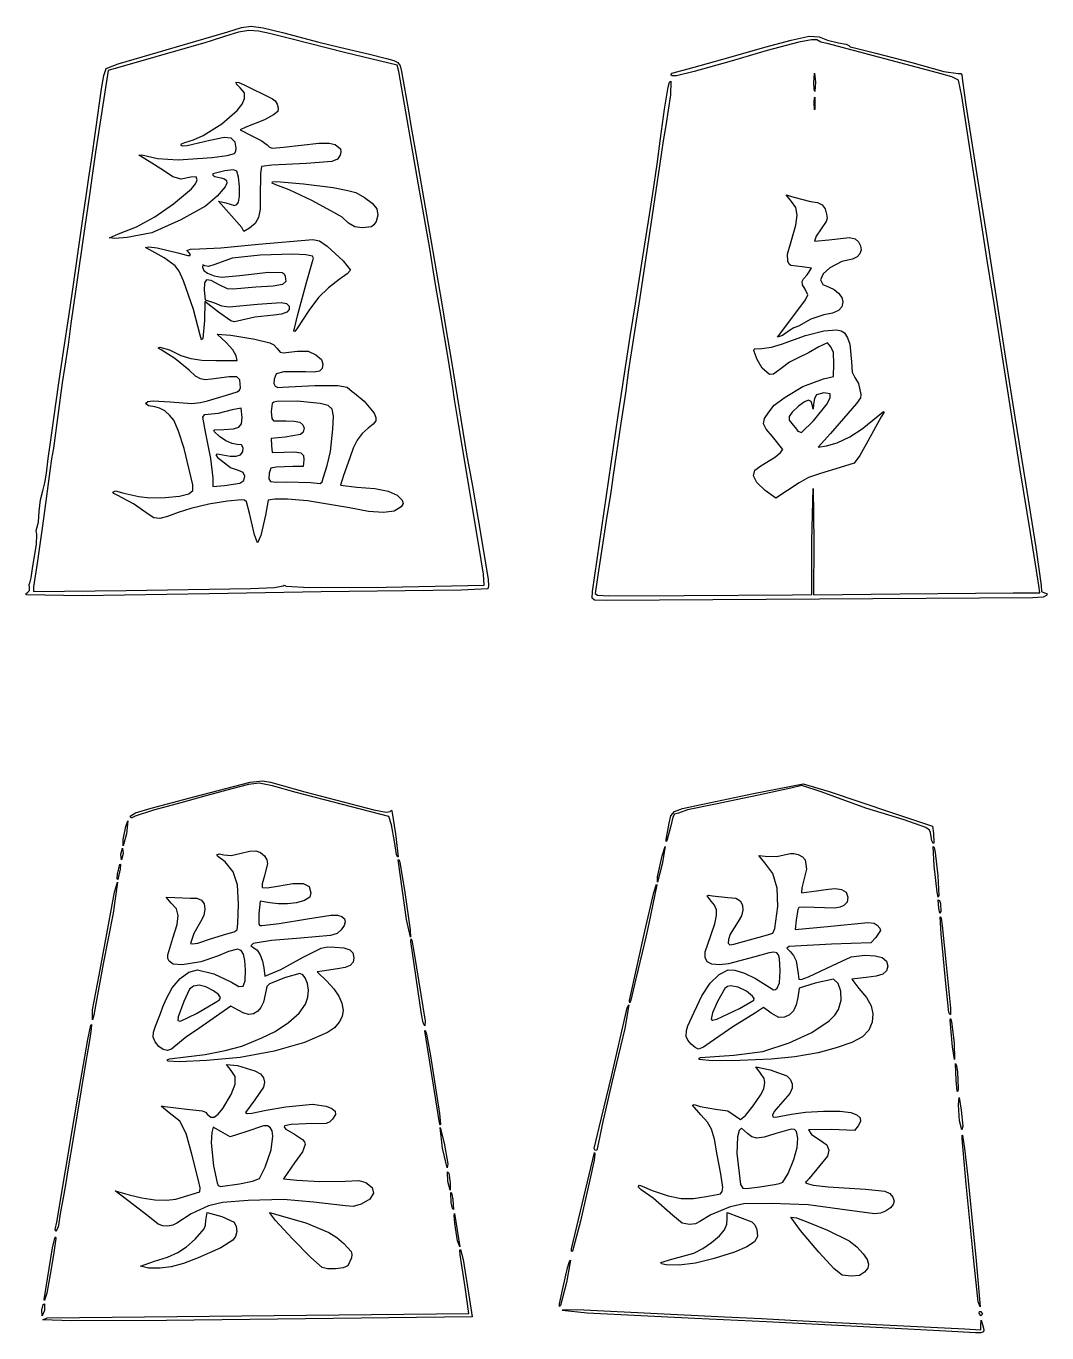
# Model space of a CAD drawing. Extents: x 42 to 612, y 45 to 848.
# Drawn here: x 137.5 to 294.3, y 260.4 to 461.2 of the extents above; entities that cross this region are included whole.
import ezdxf

# ---------------------------------------------------------------- set-up
doc = ezdxf.new("R2010")
doc.units = 0
doc.layers.get('0').update_dxf_attribs({"linetype": 'CONTINUOUS'})

msp = doc.modelspace()

# ---------------------------------------------------------------- linework, layer by layer
at = {"color": 7}
for points in [[(137.485602, 373.800185), (137.491403, 374.034014), (137.735387, 374.223968), (138.003935, 374.477836), (137.976591, 374.925855), (137.945672, 375.418912), (138.113418, 375.841604), (138.275594, 376.452104), (138.489613, 378.24963), (139.097953, 381.568411), (139.113384, 383.116534), (139.040454, 383.720085), (139.363773, 384.968618), (139.498636, 386.685764), (139.698169, 388.405555), (140.073838, 389.82814), (140.353426, 391.041043), (140.601814, 392.531521), (140.86436, 394.758201), (141.165821, 396.874868), (141.416215, 398.726951), (142.098427, 403.489451), (142.506689, 406.399868), (143.26924, 411.559243), (144.053703, 416.586326), (144.586008, 420.422784), (145.92904, 429.815493), (146.302569, 432.329034), (146.704248, 435.107159), (147.128021, 437.949287), (147.517453, 440.652561), (148.181412, 445.351059), (149.085385, 451.613085), (149.444423, 453.653852), (149.799236, 454.702016), (151.60625, 455.430308), (168.491458, 460.35431), (170.571756, 461.018097), (172.084624, 461.227865), (173.902936, 460.971373), (176.899567, 460.236385), (182.483292, 458.765698), (185.658292, 457.998645), (190.235417, 456.936581), (192.88125, 456.265518), (194.00105, 455.957873), (194.615998, 455.645226), (194.936023, 455.145069), (195.171055, 454.274899), (196.218201, 448.204034), (196.593563, 445.955076), (197.535951, 440.795701), (199.672363, 428.360284), (201.347477, 418.570701), (201.98751, 414.734243), (202.802276, 409.971743), (205.19267, 395.155076), (205.569913, 393.302993), (206.093475, 390.524868), (207.325733, 382.984243), (208.469143, 376.163205), (208.551772, 375.211783), (208.435485, 374.747446), (204.334012, 374.561814), (182.827083, 374.266804), (165.629167, 373.99251), (146.111828, 373.67249), (137.485602, 373.800185)], [(171.976867, 374.789039), (175.624348, 374.945007), (176.963536, 375.183188), (177.126184, 375.321033), (177.433023, 375.154216), (180.977026, 374.946036), (192.793866, 375.007531), (207.888398, 375.281322), (207.747942, 377.019165), (207.03127, 381.396743), (206.377178, 385.365493), (203.874889, 400.446743), (203.32877, 403.844125), (203.0524, 405.685599), (202.800066, 407.315326), (202.26559, 410.500909), (201.19984, 416.834241), (200.42015, 421.219313), (200.025701, 423.749523), (199.491039, 427.037368), (197.759061, 436.826951), (194.739577, 454.266274), (194.482172, 455.222187), (186.604106, 457.142189), (177.932292, 459.306771), (174.889583, 460.121238), (173.164866, 460.477837), (171.688873, 460.53974), (170.126516, 460.285764), (168.142708, 459.69473), (165.761458, 458.929211), (165.1, 458.714131), (157.427083, 456.508115), (150.068629, 454.400179), (148.144534, 441.854034), (147.625768, 438.282159), (147.249475, 435.636326), (146.439808, 430.080076), (145.104742, 420.819659), (144.348742, 415.527993), (143.940768, 412.220701), (143.393337, 408.648826), (143.001103, 406.399868), (142.349344, 401.372784), (141.67666, 396.345701), (141.406406, 394.737431), (141.149784, 392.885348), (140.723427, 389.731118), (139.982337, 384.439451), (139.156485, 378.705401), (138.641667, 375.043039), (138.641667, 374.336469), (152.863021, 374.506993), (171.976867, 374.789171)], [(224.816757, 372.985771), (224.456481, 373.309498), (224.49917, 374.341152), (228.445512, 401.372917), (230.316209, 413.54375), (231.094545, 418.570833), (232.17333, 425.45), (233.09494, 431.270833), (233.757372, 435.504167), (234.432986, 440.002083), (234.951445, 443.970833), (235.585656, 448.46875), (236.154651, 451.858645), (236.352065, 452.601323), (236.558259, 452.784686), (236.482766, 450.651854), (235.7834, 445.955208), (235.389232, 443.573958), (235.119323, 441.854167), (234.817237, 439.7375), (233.092868, 428.360417), (231.762279, 419.496875), (230.553453, 411.691667), (230.046525, 408.384375), (229.56293, 404.8125), (229.273751, 402.828125), (228.864986, 400.182292), (227.683184, 392.213968), (227.30868, 389.598958), (226.624269, 385.233333), (225.272978, 376.475678), (224.895833, 374.024075), (225.256857, 373.786378), (226.999578, 373.668204), (238.588021, 373.695436), (255.256771, 373.831935), (258.233333, 373.85625), (258.233333, 382.102439), (258.395838, 390.186095), (258.523706, 381.925856), (258.489069, 373.828098), (271.788811, 373.956315), (289.159394, 374.102683), (293.230247, 374.120939), (293.069804, 375.245418), (292.746562, 377.560523), (291.804249, 383.371857), (290.23273, 393.029149), (288.257827, 405.474064), (287.211161, 412.353231), (286.286046, 418.306356), (285.220728, 424.920939), (284.007692, 432.593856), (283.468577, 436.165731), (282.445751, 442.780314), (281.233774, 450.453231), (280.723155, 452.933805), (279.703222, 453.41662), (277.518839, 454.06646), (260.552028, 458.542496), (259.581888, 458.787606), (258.965465, 459.104762), (258.140545, 459.130627), (256.215348, 458.786204), (251.354167, 457.47641), (245.797917, 455.865918), (240.109375, 454.274317), (237.436872, 453.609846), (236.763144, 453.569991), (236.5375, 453.726047), (236.751234, 453.977375), (237.265104, 454.175839), (239.183333, 454.687199), (241.035417, 455.160036), (245.833482, 456.497584), (250.992857, 457.970414), (255.058333, 459.047215), (257.808631, 459.683032), (259.357813, 459.565243), (260.614583, 459.046871), (262.331152, 458.645895), (263.506246, 458.455825), (263.920967, 458.256984), (264.122224, 458.061057), (264.784099, 457.878048), (268.022917, 457.093082), (273.579167, 455.614723), (278.511767, 454.271354), (280.69458, 453.941021), (281.11411, 453.956691), (281.271742, 453.725227), (281.381147, 452.834481), (281.898196, 449.130314), (282.838049, 442.912606), (283.876644, 436.430314), (285.33135, 427.169897), (288.023035, 409.839689), (289.410114, 401.108439), (291.039841, 391.054273), (292.643137, 381.118533), (293.422917, 375.231554), (293.520082, 374.328128), (293.943775, 374.120939), (294.29409, 374.025904), (294.322976, 373.75174), (293.756312, 373.464567), (292.148445, 373.378413), (226.615625, 372.957487), (224.816757, 372.985877)], [(258.497917, 452.569792), (258.626253, 453.984863), (258.798556, 452.590737), (258.67315, 451.201631), (258.549391, 451.531243), (258.497917, 452.569792)], [(150.283333, 428.699771), (151.672396, 429.283548), (154.43422, 430.377845), (157.280377, 431.933529), (160.1222, 433.895761), (162.871026, 436.209705), (163.510929, 436.966883), (163.777083, 437.610753), (163.615455, 438.053043), (162.784896, 437.994795), (161.298707, 437.72746), (160.042709, 438.046171), (158.565752, 439.05469), (156.370684, 440.414886), (154.792466, 441.419456), (155.244271, 441.467293), (157.687837, 440.886394), (160.866667, 440.673278), (166.061998, 441.020501), (168.356874, 441.343239), (169.52591, 441.660121), (169.723984, 442.002839), (169.744009, 442.477022), (169.617578, 443.381183), (168.971714, 444.002901), (167.935055, 444.093501), (165.730568, 443.630024), (162.244571, 442.829811), (161.542291, 442.777424), (161.262981, 442.9134), (161.371574, 443.134965), (161.848033, 443.319165), (163.200451, 443.733508), (164.661318, 444.393454), (167.57611, 446.205739), (169.927832, 448.267197), (170.684862, 449.238609), (171.051908, 450.089005), (171.058095, 450.993219), (170.380065, 451.745191), (169.801276, 452.323207), (169.737172, 452.607898), (170.147056, 452.570198), (170.990231, 452.181039), (175.337012, 450.037041), (175.751741, 449.729832), (176.054964, 449.230763), (176.198665, 448.655276), (176.134832, 448.118812), (175.474017, 447.599447), (174.087037, 446.848422), (171.251563, 445.699991), (170.391667, 445.302508), (172.177604, 444.355617), (173.602849, 443.648872), (174.52159, 442.979175), (174.87573, 442.619266), (175.267085, 442.460238), (177.035132, 442.619977), (182.462489, 443.23171), (184.052417, 443.235727), (184.950055, 443.041537), (185.766024, 442.348739), (185.840989, 441.928452), (185.717659, 441.40845), (185.307802, 440.790109), (184.478887, 440.411046), (180.584525, 440.126094), (175.252084, 439.872226), (173.630209, 439.676328), (173.495848, 438.582435), (173.454073, 434.952219), (173.440288, 433.11286), (173.199821, 431.821788), (172.671846, 430.904176), (171.795538, 430.185195), (170.955512, 429.65333), (170.645463, 430.263644), (168.612264, 432.540225), (167.024293, 434.341667), (168.146423, 434.064463), (169.49478, 433.68129), (169.856503, 433.819228), (170.128557, 434.184002), (170.264973, 435.082773), (170.243895, 436.555829), (170.097566, 438.034635), (169.85823, 438.950656), (169.352659, 439.146173), (168.002752, 438.983887), (166.194663, 438.539096), (166.193589, 438.34278), (166.460539, 438.131175), (167.382709, 437.889465), (167.948401, 437.783318), (168.262211, 437.498047), (168.306659, 437.068521), (168.064262, 436.529612), (166.81235, 435.095726), (165.042779, 433.559109), (161.25132, 431.441053), (156.817166, 429.454363), (153.015848, 428.766512), (151.103844, 428.607903), (150.283333, 428.699771)], [(258.579903, 449.394792), (258.613299, 450.261973), (258.647898, 450.328111), (258.689668, 450.11766), (258.686969, 448.53016), (258.644562, 448.374746), (258.61024, 448.485968), (258.579903, 449.394792)], [(187.014572, 430.940104), (186.046181, 431.866146), (185.696976, 432.064583), (184.321241, 432.831531), (181.363154, 434.449432), (177.911382, 436.063734), (175.876477, 436.827083), (175.286458, 437.091667), (175.334055, 437.285963), (175.977114, 437.334686), (180.086844, 436.9689), (184.66481, 436.434925), (186.928125, 435.96814), (188.11875, 435.647941), (189.485156, 434.890069), (190.664327, 434.026086), (191.350667, 433.124203), (191.546497, 432.179563), (191.254142, 431.187304), (190.933337, 430.686309), (190.54922, 430.392562), (189.131239, 430.216548), (187.968872, 430.364668), (187.014572, 430.940104)], [(252.941667, 413.432731), (254.821007, 415.925), (257.257804, 419.178317), (257.593582, 419.937046), (257.189065, 420.797038), (256.798511, 421.485059), (256.700341, 421.961895), (256.918582, 422.413277), (257.477257, 423.024935), (258.15435, 424.02969), (256.727613, 424.247971), (255.001903, 424.427157), (254.706338, 424.663124), (254.509611, 425.10456), (254.465076, 426.196611), (255.131012, 428.477998), (255.764165, 430.635396), (255.970022, 432.190912), (255.747374, 433.339398), (255.095013, 434.275706), (254.264583, 435.303454), (255.44785, 434.951002), (258.027538, 434.292851), (259.068571, 434.103702), (259.786799, 433.741403), (260.239007, 433.160184), (260.481977, 432.314271), (260.541096, 431.725385), (260.392096, 431.17722), (258.867735, 428.947474), (258.600787, 428.169361), (260.81944, 428.368434), (264.014747, 428.72325), (264.855775, 428.532104), (265.4037, 428.082049), (265.708642, 427.485075), (265.765257, 426.851263), (265.581211, 426.254644), (265.164173, 425.769246), (264.460161, 425.410021), (262.833207, 425.040478), (260.981124, 424.06488), (259.931924, 423.132837), (259.562724, 422.258712), (259.876981, 421.542597), (260.878153, 421.084587), (261.648724, 420.760492), (262.327823, 420.204983), (262.811507, 419.528213), (262.995833, 418.840338), (262.82818, 418.094678), (262.303908, 417.532529), (261.391043, 417.132483), (260.057617, 416.873134), (258.073242, 416.165136), (256.1807, 415.128994), (255.421458, 414.868307), (254.779272, 414.452356), (253.713871, 413.670604), (252.941667, 413.432731)], [(164.234823, 413.742188), (163.178498, 417.683315), (161.676528, 422.100028), (160.987298, 423.555786), (160.392065, 424.382803), (158.684605, 425.624926), (156.831771, 426.63192), (155.839583, 427.21104), (156.351684, 427.314625), (157.618595, 427.170109), (160.800521, 426.400754), (162.338348, 425.951501), (162.636044, 425.966544), (162.71875, 426.127228), (162.454167, 426.508333), (162.189583, 426.763789), (162.744935, 426.936962), (164.107812, 426.990457), (167.381, 427.129608), (173.169792, 427.70044), (181.528641, 428.440797), (182.54774, 428.245839), (183.759157, 427.422945), (186.211947, 425.172763), (187.325, 423.724546), (186.817384, 423.161424), (185.596945, 422.269629), (183.928463, 421.028449), (182.4262, 419.524815), (180.902759, 417.542848), (179.170743, 414.866667), (178.762769, 414.277037), (178.63445, 414.354298), (179.227377, 416.887925), (180.554842, 421.806714), (181.498605, 425.038494), (181.616102, 425.562418), (181.499134, 425.850024), (180.468412, 426.053938), (178.485482, 426.156391), (173.434457, 426.019648), (169.160441, 425.550737), (166.469086, 424.608969), (165.483143, 424.266248), (164.947732, 424.408309), (164.64488, 424.553231), (164.570915, 424.178862), (164.780556, 423.676938), (165.35564, 423.245201), (166.394542, 422.846505), (167.522515, 422.661579), (170.309958, 422.915424), (174.740369, 423.399056), (176.816342, 423.369938), (177.13537, 423.180584), (177.275678, 422.804167), (177.370088, 421.982277), (176.882893, 421.511413), (175.466421, 421.259584), (172.772999, 421.0948), (169.3051, 420.800953), (168.439282, 420.867265), (167.167041, 421.457649), (165.899376, 422.115341), (165.198282, 422.237297), (164.898682, 421.765865), (164.835499, 420.643394), (165.000014, 419.176332), (166.446428, 418.691245), (167.496446, 418.252973), (168.659685, 418.080726), (173.042612, 418.479102), (176.651243, 418.755162), (177.502674, 418.585782), (177.885019, 418.201951), (177.916752, 417.654897), (177.538241, 417.244338), (176.74768, 416.969223), (175.543263, 416.828499), (172.602789, 416.497992), (169.94414, 415.892192), (169.427512, 415.786131), (168.920023, 415.909727), (167.033723, 417.271994), (164.96779, 418.914448), (164.892979, 415.964502), (164.645023, 413.207852), (164.448907, 413.025396), (164.234905, 413.742188)], [(172.567505, 383.050389), (171.804153, 386.35768), (171.324669, 388.117487), (171.053108, 388.363262), (170.63366, 388.408201), (168.430001, 388.214511), (165.566307, 387.730934), (162.785641, 387.103708), (160.831062, 386.479071), (159.214953, 385.839662), (158.016213, 385.570852), (157.11573, 385.662589), (156.394391, 386.104818), (153.958871, 387.80464), (151.473958, 389.116596), (150.952233, 389.3727), (150.8125, 389.620866), (151.197773, 389.779087), (152.52069, 389.465211), (154.78125, 388.929192), (156.487352, 388.754183), (158.824917, 388.793901), (161.069867, 389.008209), (162.498127, 389.35697), (163.096459, 389.841376), (163.097557, 390.728888), (161.780448, 396.327809), (160.917103, 398.957506), (160.161753, 400.647879), (159.534202, 401.437988), (158.773699, 402.088952), (157.979356, 402.531091), (157.250286, 402.694722), (156.267324, 402.86089), (155.839583, 403.241193), (156.165793, 403.511313), (157.024294, 403.651803), (159.617389, 403.495378), (162.939309, 403.233827), (164.286335, 403.3609), (165.350023, 403.657779), (168.269057, 404.52503), (169.917693, 405.025427), (170.25187, 405.286721), (170.40624, 405.631491), (170.30746, 406.854343), (169.868041, 407.323151), (168.699445, 407.319083), (165.982348, 406.973828), (165.009914, 406.867207), (164.272987, 406.994641), (163.526771, 407.452776), (162.526467, 408.338258), (160.308321, 410.138844), (158.220833, 411.458436), (157.781918, 411.732479), (158.002441, 411.881029), (159.490775, 411.453965), (161.267472, 410.622043), (162.805151, 410.131541), (164.475458, 409.898655), (166.650038, 409.839583), (169.919867, 409.839451), (169.752664, 410.567055), (169.231747, 411.459878), (168.214125, 412.584715), (166.842789, 413.87477), (168.947957, 413.725889), (172.640625, 413.133725), (174.912692, 412.56413), (175.533632, 412.251194), (176.058637, 411.656795), (176.51505, 411.105859), (176.96157, 411.013354), (179.158305, 411.274578), (180.803603, 411.261272), (182.002576, 410.691965), (182.856419, 409.986642), (183.091667, 409.283561), (182.977393, 408.609875), (182.563022, 408.218977), (181.741222, 408.063416), (180.404667, 408.095741), (177.101661, 408.07431), (175.906631, 407.812594), (175.587972, 406.972929), (175.550962, 406.28546), (175.731819, 405.871227), (176.162249, 405.699857), (176.873958, 405.740976), (181.861584, 405.994182), (185.382165, 406.018262), (186.822522, 405.724466), (187.589583, 405.070019), (187.942625, 404.812235), (189.434949, 403.598684), (190.984524, 401.720764), (191.237882, 401.093109), (191.193495, 400.577348), (190.803252, 400.059017), (190.01904, 399.423652), (189.091667, 398.599399), (188.333717, 397.59715), (187.719229, 396.37483), (187.222241, 394.89036), (186.248461, 392.184308), (185.779733, 390.658879), (188.314949, 390.386914), (191.083357, 390.140775), (193.13453, 389.733936), (194.516112, 389.15269), (195.275745, 388.38333), (195.417404, 387.842985), (195.10928, 387.326611), (194.054233, 386.703663), (192.378765, 386.476128), (190.089411, 386.644107), (187.192708, 387.207707), (180.736895, 388.259565), (177.657863, 388.526778), (175.677076, 388.508663), (174.685918, 388.350178), (174.254734, 386.064019), (173.561435, 382.95746), (173.055306, 381.793485), (172.567505, 383.050256)], [(251.055301, 389.861663), (249.77785, 391.080434), (249.236467, 392.118893), (249.431171, 392.976937), (250.361979, 393.654465), (252.613011, 395.005001), (253.419934, 395.692759), (253.735417, 396.17994), (252.173174, 398.171538), (251.181967, 399.295404), (250.784577, 400.120832), (250.942879, 400.904376), (251.61875, 401.902586), (252.4125, 402.949436), (254.123883, 404.219268), (256.845951, 405.823764), (260.020951, 407.021983), (261.540625, 407.366338), (261.604162, 409.330578), (261.55623, 411.047843), (261.131799, 411.930956), (260.595896, 412.56712), (259.273916, 411.947942), (257.675399, 410.995548), (256.104178, 410.232304), (254.802131, 409.583639), (253.489312, 408.61533), (252.338856, 407.717529), (251.6955, 407.683626), (250.6014, 408.647758), (249.830381, 409.971875), (249.368545, 411.228646), (249.31526, 411.472097), (249.448448, 411.612249), (250.55313, 411.691667), (251.999672, 411.869066), (253.573833, 412.351167), (257.230194, 413.678769), (260.063313, 414.408514), (262.060836, 414.538204), (262.742389, 414.377341), (263.21041, 414.065641), (263.6892, 413.344236), (264.036235, 412.35717), (264.31875, 409.650935), (264.424444, 408.062625), (264.831671, 407.212483), (265.357954, 406.324508), (265.76065, 404.627503), (265.687201, 404.116775), (265.088766, 403.212068), (261.063756, 398.61707), (259.176345, 396.522681), (260.446374, 396.69675), (262.101874, 397.171003), (264.040427, 398.096826), (265.967159, 399.310968), (267.587201, 400.650181), (269.213548, 401.992627), (269.337784, 401.870039), (268.882865, 401.17014), (266.811151, 397.450919), (265.57134, 395.222293), (264.713641, 394.071263), (262.569762, 393.395544), (259.523164, 392.47572), (257.696975, 391.847917), (256.27485, 391.044986), (252.677083, 388.67969), (251.055301, 389.861663)], [(258.489027, 400.588533), (260.550041, 403.182303), (261.049579, 404.171912), (261.052858, 404.727013), (260.029628, 404.889395), (258.908889, 404.559611), (258.603813, 404.002792), (258.455573, 403.126469), (258.402617, 402.356211), (258.306517, 402.894271), (258.110025, 403.533012), (257.710246, 403.731981), (257.072252, 403.489725), (256.161109, 402.804789), (255.180371, 401.889792), (254.713265, 401.214282), (254.718555, 400.66928), (255.155004, 400.145806), (255.852083, 399.29099), (256.068779, 398.975888), (256.606757, 398.747959), (258.489027, 400.588533)], [(170.306376, 390.96569), (170.94446, 391.386117), (171.111139, 392.040113), (170.831993, 392.642004), (170.132605, 392.906118), (168.910459, 393.359131), (167.018229, 394.765477), (166.701477, 395.320864), (166.835829, 395.468519), (167.150521, 395.452547), (168.827754, 395.146477), (169.748495, 395.12471), (170.40518, 395.342166), (170.771365, 395.781858), (170.820604, 396.426796), (170.590174, 396.878132), (169.930498, 396.928366), (169.160534, 397.064157), (168.176316, 397.50913), (167.193764, 398.144668), (166.428801, 398.852152), (166.309564, 399.065201), (166.45157, 399.187405), (167.863123, 399.256118), (169.323832, 399.317925), (170.17016, 399.572377), (170.561252, 400.123023), (170.65625, 401.073408), (170.509967, 402.489194), (169.120905, 402.247947), (167.011342, 401.688257), (165.430729, 401.536535), (164.846584, 401.463735), (164.595643, 401.111952), (164.971098, 398.859243), (165.811411, 394.792465), (166.153457, 391.750815), (166.158325, 390.46322), (167.944263, 390.646391), (170.306368, 390.96569)], [(183.149378, 391.732029), (183.756901, 393.699868), (184.255813, 395.837271), (184.588841, 399.289085), (184.687201, 401.267659), (184.509743, 402.359062), (183.894921, 402.895142), (182.681192, 403.207749), (179.113694, 403.609545), (176.016565, 403.560174), (175.523636, 403.454877), (175.266984, 403.252682), (175.154167, 401.999635), (175.236683, 400.928261), (175.484896, 400.558185), (177.453652, 400.575912), (178.690556, 400.534759), (179.538088, 400.335247), (180.025302, 399.96498), (180.18125, 399.41156), (180.067132, 398.827887), (179.637599, 398.445947), (177.309222, 398.036891), (175.127565, 397.854964), (175.207012, 396.769616), (175.286458, 395.684296), (177.138542, 395.761184), (178.784409, 395.787937), (179.706688, 395.645726), (180.092896, 395.258673), (180.130545, 394.5509), (180.048958, 393.567708), (178.461458, 393.523999), (175.910719, 393.457853), (175.078442, 393.301941), (174.842744, 392.538294), (174.790371, 391.669826), (175.055614, 391.236792), (175.877428, 391.11786), (177.494771, 391.191697), (181.239583, 391.10031), (182.674295, 390.948965), (182.956454, 391.198823), (183.149378, 391.732161)], [(194.40022, 333.906813), (194.075717, 335.88915), (193.631922, 338.455506), (193.227762, 339.725609), (178.990625, 343.44991), (175.316169, 344.481484), (173.30401, 344.868374), (171.654689, 344.681612), (169.06875, 343.992226), (165.1, 342.912356), (161.263542, 341.834285), (157.030208, 340.747006), (154.23125, 339.820382), (153.645463, 339.478574), (153.458333, 339.825145), (154.263905, 340.304861), (156.699479, 341.018495), (163.247917, 342.779588), (171.926967, 345.051486), (173.796452, 345.256825), (175.04854, 345.038812), (180.313542, 343.562067), (190.908235, 340.770025), (192.819755, 340.415319), (193.425755, 340.535128), (193.6019, 340.726762), (193.670949, 340.606195), (194.21633, 337.070806), (194.657977, 333.546424), (194.541144, 333.528806), (194.40022, 333.906813)], [(276.662409, 336.020833), (276.431375, 337.303163), (276.268235, 337.673596), (275.71063, 338.037659), (272.410952, 339.225308), (267.701183, 340.661096), (266.488148, 341.045218), (259.634358, 343.550028), (256.669757, 344.537665), (255.004149, 344.123222), (250.03125, 343.031048), (243.416667, 341.66974), (239.122024, 340.788863), (237.744553, 340.267793), (237.118903, 340.089596), (236.850789, 339.631711), (236.536915, 338.326439), (235.955594, 336.020833), (235.826092, 335.888515), (235.827069, 336.214925), (236.278801, 338.733633), (236.568881, 339.831194), (237.134124, 340.499019), (238.328568, 340.965281), (240.50625, 341.458153), (249.2375, 343.306056), (256.857778, 344.752057), (260.879167, 343.593288), (270.463698, 340.352168), (276.740938, 338.269792), (276.907413, 337.161849), (276.94637, 335.737554), (276.829104, 335.592907), (276.662409, 336.020833)], [(152.400328, 336.219879), (152.786141, 338.231295), (153.105591, 339.108203), (152.909432, 337.093018), (152.38575, 335.227692), (152.400328, 336.219879)], [(152.051073, 333.970313), (152.296047, 334.907582), (152.4, 334.080564), (152.158499, 333.110417), (152.051073, 333.970313)], [(159.290319, 302.147288), (159.152611, 302.340958), (159.501399, 302.501498), (162.009561, 302.808561), (165.00662, 303.193016), (168.056388, 303.777055), (170.608217, 304.438266), (172.111458, 305.054238), (173.679691, 305.720274), (175.760266, 306.716469), (177.777675, 308.063024), (179.431191, 309.529489), (180.420089, 310.885417), (180.772251, 311.965474), (180.878782, 313.05878), (180.740913, 314.082271), (180.359873, 314.952883), (179.982122, 315.432524), (179.519634, 315.599177), (177.350259, 315.013472), (174.867683, 314.015216), (174.457209, 313.601291), (174.360417, 313.089608), (173.975538, 311.196792), (173.569236, 310.375593), (173.086845, 309.809118), (172.408926, 309.429465), (171.686716, 309.327629), (170.910421, 309.504102), (170.070248, 309.959375), (168.937628, 310.620833), (163.5125, 306.831312), (162.189583, 305.937894), (160.486437, 304.553938), (159.816174, 303.990823), (159.191292, 303.781014), (158.56499, 303.921928), (157.890467, 304.410983), (157.289919, 305.107083), (157.012609, 305.818848), (157.04808, 306.611321), (157.385874, 307.54955), (158.112656, 309.467144), (158.477556, 310.488542), (159.017912, 311.679167), (159.932578, 313.429575), (161.139259, 314.859333), (162.48349, 315.823487), (163.810807, 316.177083), (166.311704, 315.573853), (169.015868, 314.28018), (170.160563, 313.634908), (170.816823, 313.66115), (171.114992, 314.473429), (171.185417, 316.186264), (171.11354, 317.596406), (170.89368, 318.582936), (170.519493, 319.162585), (169.984634, 319.352083), (168.55493, 319.008443), (166.869676, 318.274674), (164.321064, 317.387873), (161.476981, 316.974246), (160.071372, 317.075582), (159.447706, 317.528549), (159.235124, 317.94327), (159.233392, 318.496599), (160.037812, 321.071875), (160.687508, 323.147115), (160.868989, 324.546655), (160.56821, 325.553834), (159.771125, 326.451992), (159.014766, 327.377055), (160.3375, 327.278074), (162.71875, 327.175469), (163.730461, 327.173106), (164.42583, 326.902746), (164.826892, 326.347802), (164.955683, 325.491687), (164.782466, 324.519078), (164.273992, 323.580443), (163.276786, 321.791882), (162.71875, 320.249524), (163.059919, 320.174914), (163.887405, 320.30709), (165.825202, 320.933022), (168.341146, 321.722671), (169.425521, 322.035206), (169.896266, 322.347405), (170.03159, 323.320833), (170.134881, 326.272429), (169.973514, 329.255517), (169.282581, 331.239892), (168.054112, 332.804486), (166.900614, 333.639583), (166.806256, 333.882259), (167.168158, 333.988665), (167.880316, 333.869824), (168.967151, 333.775563), (170.501728, 334.123877), (171.803366, 334.438811), (172.77915, 334.480621), (173.516238, 334.239151), (174.101786, 333.704248), (174.472804, 333.098319), (174.593722, 332.451015), (174.081916, 330.491624), (173.757108, 329.396861), (173.775518, 328.827024), (174.531219, 328.787396), (176.104412, 329.057609), (178.476557, 329.4693), (180.067354, 329.447585), (180.960475, 328.975842), (181.239589, 328.037455), (181.053392, 327.330273), (180.247708, 326.848179), (179.047622, 326.491342), (177.653391, 326.306054), (176.221053, 326.302724), (174.906641, 326.491759), (173.448364, 326.724116), (173.264206, 324.776068), (173.263496, 323.213846), (173.410446, 323.005136), (173.698964, 323.000979), (176.344797, 323.323638), (180.710422, 324.006369), (184.307122, 324.561524), (185.335144, 324.564489), (185.975162, 324.393613), (186.383322, 324.036975), (186.502807, 323.565583), (186.334108, 322.989847), (185.877713, 322.320179), (185.260586, 321.793056), (184.256506, 321.454013), (179.652089, 321.046475), (175.179989, 320.672672), (172.369864, 320.239178), (171.997869, 319.873693), (172.485669, 319.54597), (172.995117, 319.190343), (173.45855, 318.475066), (173.814038, 317.526004), (173.999649, 316.469025), (174.180688, 315.210322), (176.600906, 316.232381), (180.040489, 318.133598), (182.836738, 319.535377), (183.742094, 319.696699), (184.916281, 319.688845), (186.304251, 319.566375), (187.210935, 319.274713), (187.704764, 318.775197), (187.854167, 318.029167), (187.714761, 317.354486), (187.272956, 316.860323), (186.493372, 316.52258), (185.340625, 316.317154), (182.985804, 315.998569), (182.218481, 315.852995), (183.679269, 314.449301), (184.762889, 313.276282), (185.541479, 312.138609), (186.014905, 311.045029), (186.183036, 310.004288), (186.045735, 309.025132), (185.602872, 308.116307), (184.854311, 307.28656), (183.799919, 306.544636), (180.258851, 305.010172), (175.582991, 303.692461), (170.373688, 302.730201), (165.232292, 302.26209), (160.99631, 302.035289), (159.290319, 302.147288)], [(234.516784, 330.464583), (235.209386, 333.71403), (235.660909, 335.133527), (235.220044, 332.425695), (234.501648, 329.679406), (234.516782, 330.464583)], [(240.923538, 302.38573), (240.895372, 302.596682), (241.085947, 302.685953), (246.216023, 303.051521), (250.692708, 303.642871), (254.733528, 304.942943), (258.225323, 306.567235), (260.859835, 308.344586), (261.759278, 309.237172), (262.328803, 310.103837), (262.715856, 311.508742), (262.685015, 312.919603), (262.278688, 314.08637), (261.539284, 314.758996), (258.71301, 314.142094), (256.25412, 313.384195), (256.049566, 311.936368), (255.790607, 310.77991), (255.374368, 309.903743), (254.789951, 309.291651), (254.026456, 308.927421), (253.117297, 308.875301), (251.969961, 309.538291), (250.759198, 310.391731), (249.535328, 309.592715), (246.0625, 307.432816), (242.575448, 305.039078), (241.547025, 304.309641), (240.813032, 304.00625), (240.29922, 304.226753), (239.675638, 304.755801), (239.139565, 305.394705), (238.888283, 305.944773), (238.931942, 306.874122), (239.165826, 307.578125), (240.120067, 309.694792), (241.3069, 312.172866), (242.604654, 314.116247), (243.973301, 315.475354), (245.372811, 316.200605), (246.37316, 316.143021), (247.844544, 315.660045), (249.530716, 314.85611), (251.17543, 313.835653), (252.327738, 313.12951), (252.619464, 313.14976), (252.895222, 313.372077), (253.246071, 314.188505), (253.338542, 316.045638), (253.265893, 317.937907), (253.111628, 318.485271), (252.822332, 318.79758), (252.355701, 318.897925), (251.669432, 318.809403), (249.46877, 318.158125), (245.406845, 317.099097), (243.947433, 316.953467), (242.86392, 317.065137), (242.152455, 317.435141), (241.809189, 318.064512), (241.83027, 318.954282), (242.211849, 320.105484), (243.31616, 323.262069), (243.560922, 324.52664), (243.555983, 325.405512), (243.248709, 326.102924), (242.742178, 326.72229), (242.116266, 327.537567), (242.353136, 327.645549), (242.9519, 327.535699), (245.292142, 327.289583), (246.542707, 327.182301), (247.212117, 326.80574), (247.57045, 326.14696), (247.631871, 325.346596), (247.403934, 324.480241), (246.894191, 323.62349), (245.685822, 321.667502), (245.380477, 320.842276), (245.356954, 320.297598), (245.633841, 320.048553), (246.245981, 320.140383), (251.044038, 321.446843), (252.235365, 321.793774), (252.541767, 322.511367), (252.980542, 325.917091), (252.871559, 328.738637), (252.214131, 330.980562), (251.007565, 332.647422), (250.070858, 333.767377), (251.065353, 333.646542), (252.842825, 333.594098), (254.864648, 334.048285), (255.434322, 334.083279), (256.126602, 333.887802), (256.768021, 333.533377), (257.185112, 333.091525), (257.416092, 331.676302), (257.042708, 330.2), (256.65521, 328.786146), (256.645844, 328.03375), (258.167198, 328.211312), (260.776492, 328.591995), (261.811682, 328.659351), (262.760867, 328.50537), (263.501971, 328.11003), (263.738998, 327.372028), (263.66216, 326.605652), (263.117118, 326.06742), (262.578121, 325.803361), (261.69745, 325.683596), (257.042719, 325.792333), (256.236656, 325.742571), (256.064353, 325.462186), (255.817105, 323.813249), (255.627873, 322.398522), (260.637623, 322.827385), (266.808677, 323.459164), (267.768073, 323.367207), (268.256517, 323.02831), (268.660045, 322.592779), (268.770375, 322.219373), (268.058344, 321.157547), (267.300022, 320.308843), (261.245334, 320.131572), (254.703993, 319.748112), (254.390658, 319.488549), (254.872792, 318.983995), (255.393259, 318.379468), (255.78461, 317.581783), (256.116677, 315.58013), (256.200185, 314.755762), (256.579698, 314.721134), (257.704177, 315.109807), (261.408344, 316.852062), (264.278588, 318.16417), (266.366678, 318.435038), (267.916418, 318.360308), (269.011119, 318.056174), (269.66068, 317.517854), (269.875, 316.740566), (269.699181, 316.02199), (269.130737, 315.516647), (268.108183, 315.192482), (266.570037, 315.017441), (264.376098, 314.735104), (265.430714, 313.326727), (266.600403, 311.947804), (267.31725, 310.665316), (267.607679, 309.412763), (267.498116, 308.123643), (266.984574, 306.907263), (265.971636, 305.906739), (264.331787, 305.031925), (261.937511, 304.192675), (259.19834, 303.436705), (255.587511, 302.795252), (251.978252, 302.44871), (247.150316, 302.231964), (242.874986, 302.194481), (240.923548, 302.38573)], [(277.454678, 328.137044), (276.992665, 332.172608), (276.839997, 335.136411), (276.992674, 334.996005), (277.155523, 334.235531), (277.547546, 330.625979), (277.72235, 327.570978), (277.641829, 327.348006), (277.454678, 328.137044)], [(151.523054, 330.884292), (151.898464, 332.439708), (151.994483, 332.390511), (151.954002, 331.655208), (151.581559, 330.090542), (151.473343, 330.223991), (151.523054, 330.884292)], [(195.950012, 323.916146), (194.628381, 333.088377), (194.787678, 333.071382), (194.968436, 332.446623), (195.660436, 328.083333), (196.48606, 322.318102), (196.520549, 321.204167), (195.950012, 323.916146)], [(147.690517, 310.025521), (148.693624, 315.383333), (150.136767, 323.113559), (151.060206, 328.119803), (151.499009, 329.670833), (150.838802, 324.908333), (149.312524, 317.103125), (148.825638, 314.268538), (148.183256, 310.961246), (147.90356, 309.231771), (147.677555, 308.504167), (147.69052, 310.025521)], [(230.1875, 311.450038), (232.529973, 322.130208), (233.956875, 328.092369), (234.279282, 329.185398), (234.361461, 329.331174), (234.398092, 329.236943), (233.149918, 323.320833), (232.702478, 321.204167), (232.164141, 318.822917), (231.112846, 314.589583), (230.396541, 311.515982), (230.236973, 311.13542), (230.1875, 311.450038)], [(277.707593, 325.65377), (277.64105, 326.941762), (277.808723, 326.851587), (277.955841, 326.386693), (278.020383, 325.133679), (277.894914, 324.905152), (277.707593, 325.65377)], [(279.281864, 309.628646), (278.753173, 314.589583), (278.062399, 321.704414), (277.920847, 324.311142), (278.070978, 324.101259), (278.255181, 322.994605), (278.87078, 316.970833), (279.536684, 310.290104), (279.538556, 309.340597), (279.431306, 309.300788), (279.281864, 309.628646)], [(198.218885, 309.372714), (196.588642, 320.520669), (196.627754, 320.972765), (196.740482, 320.763526), (197.097237, 318.684328), (198.814515, 308.311285), (198.725065, 307.592333), (198.490132, 308.062015), (198.218885, 309.372714)], [(163.686294, 309.496354), (166.553036, 311.15), (167.175037, 311.556966), (167.341782, 311.941709), (167.040024, 312.385523), (166.256518, 312.969698), (165.109494, 313.568777), (164.065703, 313.810349), (163.205844, 313.689301), (162.610612, 313.200521), (161.718273, 311.311482), (160.855062, 308.967188), (160.811387, 308.38639), (161.214552, 308.270867), (163.686294, 309.496354)], [(247.120833, 310.237849), (249.302484, 311.51412), (249.324728, 311.801838), (249.103955, 312.154595), (248.150544, 312.920099), (246.876614, 313.540381), (245.716526, 313.745192), (245.227809, 313.637593), (244.828511, 313.312129), (243.733301, 311.315576), (242.967387, 309.55187), (242.729282, 308.608624), (242.958313, 308.43845), (243.59172, 308.58839), (247.120833, 310.237849)], [(224.764494, 288.726562), (225.557831, 291.967708), (227.407875, 299.772917), (229.821052, 310.321325), (230.0912, 310.805327), (229.49724, 307.169923), (227.495963, 298.848595), (226.865558, 296.202761), (226.514419, 294.613542), (226.111988, 292.89375), (225.567457, 290.380314), (225.160417, 288.462085), (224.904136, 288.395833), (224.764494, 288.726562)], [(141.944746, 276.291146), (142.180538, 277.415625), (144.849128, 293.290625), (145.416156, 296.597917), (146.951384, 305.461012), (147.440784, 307.668545), (147.530034, 307.781196), (147.48293, 307.067347), (147.255122, 305.612139), (146.998174, 304.138542), (146.569049, 301.492708), (144.707388, 290.247917), (143.936561, 285.75), (143.522742, 283.125783), (143.151535, 281.141408), (142.767471, 279.003125), (142.422239, 276.626852), (142.068531, 275.960417), (141.944746, 276.291146)], [(279.825132, 304.336979), (279.488411, 308.389457), (279.515086, 308.696668), (279.655164, 308.239583), (280.063449, 304.931022), (280.123397, 302.41875), (279.825132, 304.336979)], [(200.974415, 292.657451), (198.728076, 306.784375), (198.809229, 306.915466), (198.990224, 306.293765), (199.61566, 302.947917), (201.009256, 294.091039), (201.170257, 292.447345), (201.116924, 292.320799), (200.974415, 292.657451)], [(157.763432, 277.100586), (156.175932, 278.367622), (153.115203, 280.708126), (151.141322, 282.19826), (153.336535, 281.622024), (155.263887, 281.136574), (157.244343, 280.848061), (159.054209, 280.777666), (160.469792, 280.946569), (164.152265, 282.073932), (164.210703, 282.653621), (163.966956, 283.823304), (162.970168, 287.839944), (162.053953, 291.013875), (161.077132, 292.904254), (159.477604, 294.205898), (158.291008, 295.153685), (158.348031, 295.260766), (158.816146, 295.155541), (162.152515, 294.77544), (164.507619, 294.507986), (165.020558, 294.29794), (165.349677, 293.971848), (165.851434, 293.532443), (166.389732, 293.529931), (166.994107, 293.975773), (167.694099, 294.881432), (168.984695, 297.01097), (169.606432, 298.58468), (169.595588, 299.766187), (168.988444, 300.71912), (168.275, 301.616031), (169.939896, 301.457095), (172.647054, 300.662631), (173.472722, 300.174909), (173.957072, 299.606232), (174.108071, 298.941131), (173.933685, 298.164135), (172.640625, 296.212578), (171.185417, 294.241273), (171.446566, 294.101587), (172.146398, 294.129212), (174.360417, 294.62566), (177.382253, 295.145351), (181.504167, 295.518179), (183.609967, 295.223836), (184.474248, 294.870858), (184.955318, 294.459634), (185.017788, 293.926181), (184.569714, 293.240248), (184.146319, 292.810687), (183.584304, 292.589975), (180.533948, 292.496875), (178.209392, 292.433191), (177.187705, 292.194036), (177.139899, 291.986109), (177.387164, 291.707256), (178.726042, 290.900697), (179.963747, 290.125964), (180.273695, 289.752018), (180.377854, 289.336371), (179.969243, 288.228023), (178.738795, 286.497025), (177.006239, 284.065901), (179.05676, 283.875586), (182.616314, 283.664554), (186.506795, 283.699955), (188.584559, 283.801913), (189.686274, 283.51136), (190.659848, 282.724118), (190.852526, 281.841816), (190.284058, 280.957317), (188.974196, 280.163482), (187.751512, 279.784426), (186.543847, 279.90329), (181.636448, 280.469605), (177.006239, 280.879576), (171.582281, 280.751121), (167.647245, 280.441049), (165.496864, 279.90202), (162.856912, 278.661478), (160.636045, 277.253277), (160.004972, 276.921929), (159.255156, 276.782805), (158.477629, 276.840744), (157.763422, 277.100586)], [(236.848586, 278.422735), (233.836374, 281.064054), (231.973438, 282.392411), (231.510417, 282.831275), (231.719056, 283.094929), (232.126962, 282.928589), (233.692412, 282.244191), (236.136959, 281.448962), (238.151817, 281.056794), (240.003689, 281.039435), (241.959276, 281.368632), (243.647709, 281.638401), (244.184731, 281.767492), (244.454911, 282.095117), (244.554712, 282.705621), (244.244119, 284.823958), (243.687365, 287.734375), (243.251429, 290.163664), (242.815884, 291.672665), (242.177747, 292.750411), (241.134037, 293.885938), (239.854867, 295.387104), (240.140477, 295.462124), (241.035417, 295.185121), (243.390468, 294.778113), (245.307243, 294.491337), (246.434237, 293.717874), (247.264759, 293.158333), (248.000645, 293.815778), (249.204651, 295.304941), (250.329675, 296.901067), (250.828612, 297.8794), (250.975133, 298.849441), (250.88186, 299.473564), (250.31174, 300.284277), (249.592317, 301.274268), (251.811579, 300.808965), (254.368297, 299.899599), (254.882615, 299.36524), (255.197218, 298.684553), (255.173777, 297.991888), (254.811974, 297.181277), (253.015427, 295.111461), (252.402748, 294.403922), (252.147917, 293.861305), (252.239901, 293.611332), (252.636005, 293.54308), (255.061492, 293.981479), (257.256984, 294.284176), (259.996282, 294.450453), (262.552961, 294.45665), (264.2006, 294.279108), (265.127927, 293.905895), (265.620819, 293.447437), (265.685445, 292.892529), (265.327977, 292.229963), (264.761345, 291.509609), (261.232756, 291.646187), (257.708217, 291.610653), (258.165931, 290.850208), (259.478888, 289.981375), (260.521279, 289.283758), (260.82729, 288.490951), (260.618225, 287.531936), (259.44022, 286.114173), (257.82062, 284.096354), (257.368836, 283.633333), (257.214684, 283.568375), (257.320521, 283.38735), (258.408509, 283.107879), (260.72574, 282.814428), (266.435417, 282.453318), (269.452596, 282.17626), (270.211019, 281.811422), (270.677349, 281.236023), (270.852636, 280.644476), (270.724058, 280.09255), (270.291568, 279.580158), (269.555119, 279.107212), (268.770505, 278.773005), (267.851936, 278.676097), (263.657292, 279.237308), (257.635998, 280.055932), (252.015625, 280.275056), (247.782874, 280.218016), (245.665625, 279.761103), (242.714235, 278.551018), (240.980434, 277.492936), (240.347925, 277.143091), (239.428274, 277.01875), (238.276524, 277.263195), (236.848586, 278.422735)], [(280.370412, 299.200067), (280.282597, 301.802033), (280.445542, 301.468498), (280.593767, 300.432963), (280.676932, 297.920833), (280.624841, 297.487387), (280.560919, 297.537217), (280.370412, 299.200067)], [(280.894367, 292.959896), (280.730533, 295.442008), (280.847906, 296.561113), (281.135534, 294.598804), (281.389878, 292.166146), (281.271424, 291.570833), (280.894367, 292.959896)], [(170.259375, 283.272759), (172.283933, 283.70905), (173.329137, 284.136888), (174.229134, 285.839102), (175.138599, 288.528125), (175.400358, 290.631149), (175.282435, 291.426906), (175.002738, 291.949055), (174.587805, 292.20249), (173.952587, 292.198041), (171.231571, 291.274183), (168.84446, 290.5125), (167.395628, 291.33673), (166.24236, 292.007634), (166.009687, 291.167788), (165.94075, 289.587421), (166.28183, 286.053477), (166.853537, 283.434896), (166.975148, 283.029481), (167.363574, 282.877786), (170.259375, 283.272759)], [(201.486156, 288.791147), (201.12215, 291.962417), (201.711512, 289.516582), (202.29354, 286.345313), (202.198309, 285.75), (201.486156, 288.791147)], [(250.216665, 282.827942), (252.45078, 283.191982), (253.238292, 283.321249), (253.750989, 283.566215), (254.561623, 284.895211), (255.438071, 287.054108), (255.947607, 288.866018), (256.08412, 290.300231), (255.841497, 291.326041), (255.562068, 291.642112), (255.054898, 291.704557), (252.544792, 290.984384), (250.888559, 290.478495), (249.773969, 290.31523), (248.990544, 290.496596), (248.327804, 291.024601), (247.378265, 291.835417), (247.05043, 291.46574), (246.796456, 290.525197), (246.689057, 287.942417), (247.263244, 283.182358), (247.599437, 282.635027), (248.171184, 282.575), (250.216665, 282.827942)], [(283.789676, 265.151605), (283.105939, 271.4625), (281.908329, 283.246989), (281.302281, 290.231827), (281.295587, 290.78837), (281.351898, 290.755892), (281.663696, 288.697564), (282.159842, 284.331939), (282.730443, 278.60625), (283.23458, 273.579167), (283.461301, 271.4625), (284.059524, 264.392145), (283.789676, 265.151605)], [(221.300932, 273.314583), (224.818334, 288.13125), (224.87323, 287.866255), (224.74614, 286.919498), (224.101353, 283.897917), (222.647232, 277.547917), (221.421346, 272.917708), (221.256923, 272.882942), (221.300932, 273.314583)], [(202.271627, 283.650267), (202.246809, 285.149581), (202.417781, 284.93421), (202.646838, 283.434896), (202.660147, 282.310417), (202.271641, 283.650267)], [(202.814759, 280.409121), (202.756119, 281.954737), (202.916216, 281.688927), (203.073042, 280.887395), (203.134061, 279.350391), (202.990328, 279.518143), (202.814759, 280.409121)], [(156.302604, 270.351382), (155.047839, 270.617103), (157.220528, 271.405773), (159.228456, 272.03881), (160.782628, 272.73373), (162.112208, 273.615856), (163.446354, 274.810511), (164.855103, 276.37914), (165.05984, 276.945205), (165.1, 277.655708), (165.304163, 278.870833), (167.57997, 278.276014), (169.471007, 277.381176), (169.780564, 276.718116), (169.843964, 275.957973), (169.66993, 275.218968), (169.267188, 274.619323), (167.381559, 273.457604), (163.909375, 271.908535), (161.641084, 271.061947), (159.775948, 270.552724), (158.075833, 270.332117), (156.302604, 270.351382)], [(182.959375, 270.433641), (181.216389, 271.99426), (178.37486, 274.867621), (175.799312, 277.633291), (174.854269, 278.870833), (180.445833, 277.272697), (183.983204, 275.805632), (185.239765, 275.018178), (186.321531, 274.104947), (187.421798, 272.880144), (187.543768, 272.450052), (187.487269, 271.943116), (186.930231, 270.689758), (186.202861, 270.385577), (185.02634, 270.223939), (183.80905, 270.231181), (182.959375, 270.433641)], [(203.760861, 274.544658), (203.355895, 277.212127), (203.258194, 278.430501), (203.318295, 278.738542), (204.130431, 273.627665), (203.760861, 274.544658)], [(235.809896, 270.848561), (235.114685, 271.00885), (235.034203, 271.207865), (236.684817, 271.690677), (240.065293, 272.656918), (241.484272, 273.368159), (242.799727, 274.264014), (244.008126, 275.297763), (244.782719, 276.208827), (245.170403, 277.068665), (245.218072, 277.948734), (245.197937, 278.870833), (248.995893, 277.47304), (249.433957, 276.98195), (249.761174, 276.25339), (249.847886, 275.204353), (249.377466, 274.352679), (248.23763, 273.585486), (246.316093, 272.789888), (243.198275, 271.790706), (240.334096, 271.120437), (237.834367, 270.799561), (235.809898, 270.848561)], [(261.662159, 270.205729), (259.286674, 272.777955), (256.462763, 276.122659), (254.963901, 278.159051), (255.842004, 278.052831), (257.571875, 277.414858), (260.6079, 276.189493), (263.944075, 274.527705), (265.14396, 273.593983), (266.104688, 272.543296), (266.693418, 271.658708), (266.920074, 270.957397), (266.791656, 270.345879), (266.315164, 269.73067), (265.517354, 269.208465), (264.258864, 269.08125), (262.885772, 269.256209), (261.662159, 270.205729)], [(140.063355, 262.412427), (140.697397, 262.675767), (205.522071, 263.378156), (204.946226, 267.390483), (204.169499, 272.35444), (204.121195, 273.103731), (204.239133, 273.194171), (204.637793, 271.666864), (205.5925, 265.509984), (206.022829, 262.833009), (159.041999, 262.295772), (144.381841, 262.232755), (140.063355, 262.412427)], [(140.251669, 265.494161), (141.558955, 273.446875), (141.916643, 274.947354), (142.017021, 275.126839), (142.056964, 274.902083), (141.70928, 272.388542), (141.167247, 269.345833), (140.640774, 266.491191), (140.377843, 265.545053), (140.29126, 265.380774), (140.251669, 265.494161)], [(219.45981, 264.847917), (219.974171, 267.229167), (220.687212, 270.404167), (220.949691, 271.336396), (221.122714, 271.534229), (220.537948, 268.133073), (219.588104, 264.603786), (219.41372, 264.415584), (219.45981, 264.847917)], [(139.876911, 263.855729), (140.10591, 264.748781), (140.330097, 264.825877), (140.29206, 263.834308), (139.941168, 262.995833), (139.876911, 263.855729)], [(278.789262, 260.647339), (271.991667, 260.987514), (264.186458, 261.416588), (251.221875, 262.061934), (240.241667, 262.591259), (235.082292, 262.858885), (223.711002, 263.43488), (219.86875, 263.831229), (219.93611, 263.93114), (220.518321, 263.980672), (223.176042, 263.927114), (244.777088, 262.86677), (250.46563, 262.592952), (254.926042, 262.351441), (259.820833, 262.07421), (281.715104, 260.983016), (284.1625, 260.829531), (284.188958, 261.581953), (284.215417, 262.334375), (284.427242, 261.672917), (284.632728, 260.921965), (284.577889, 260.525789), (284.179287, 260.385717), (283.353484, 260.403075), (278.789421, 260.647339)], [(283.897917, 263.408319), (283.975638, 263.65161), (284.1625, 263.657292), (284.427083, 263.244806), (284.1625, 262.995833), (283.897917, 263.408319)]]:
    msp.add_lwpolyline(points, close=True, dxfattribs=at)

doc.saveas('drawing.dxf')
